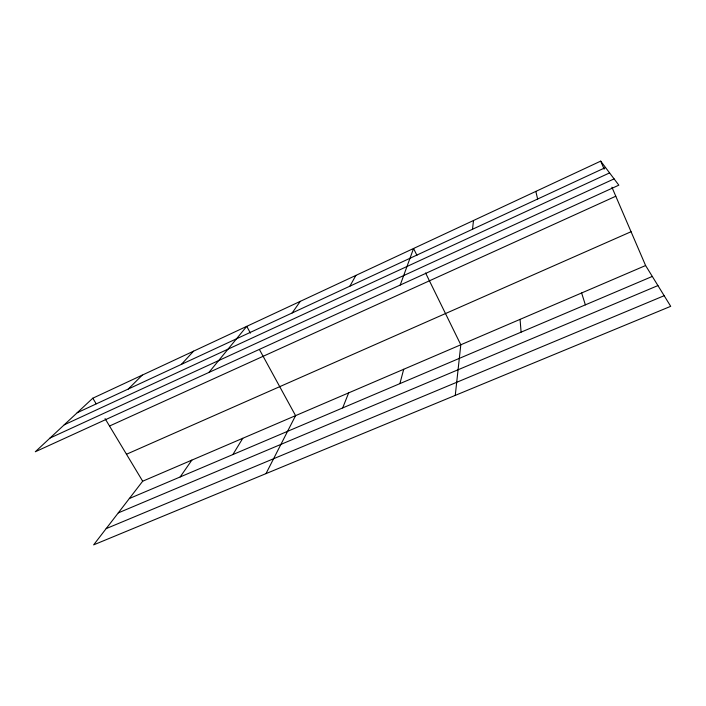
<?xml version="1.0" encoding="UTF-8"?>
<svg xmlns="http://www.w3.org/2000/svg" width="706" height="706" viewBox="0 0 706 706"><rect width="100%" height="100%" fill="white"/><g stroke="black" fill="none" stroke-linecap="round" stroke-linejoin="round"><path stroke-width="1.06" d="M455.264 395.386L460.806 344.784L425.586 272.975M472.508 229.265L473.505 220.493M399.887 383.632L403.708 369.264M400.205 285.047L413.566 248.477L416.928 255.334M342.675 407.927L348.667 392.871M265.994 473.62L295.576 415.649L259.429 349.541M349.902 286.168L355.868 275.411M232.874 454.558L242.793 438.276M180.162 476.947L191.864 460.118M292.125 312.979L300.297 301.347M645.602 265.535L142.683 481.21L93.633 544.873L670.7 306.325L645.602 265.535L611.908 187.205M208.897 372.45L246.738 326.349L250.445 333.108M181.398 364.375L193.55 351.173M128.324 389.006L142.268 375.107M92.804 398.202L35.3 451.761L618.835 185.166L600.7 161.127L92.804 398.202L96.148 403.77M77.192 412.736L605.527 167.525M64.237 424.809L609.587 172.908M50.02 438.047L614.105 178.883M109.527 426.027L615.791 196.224M126.48 454.249L631.058 231.718M129.339 498.533L652.309 276.425M118.281 512.891L657.93 285.577M106.165 528.617L664.169 295.708M105.062 418.605L142.683 481.21M600.7 161.127L604.151 169.149M581.62 292.972L585.371 304.851M535.836 191.405L537.637 199.039M520.066 319.368L521.099 332.155"/></g></svg>
